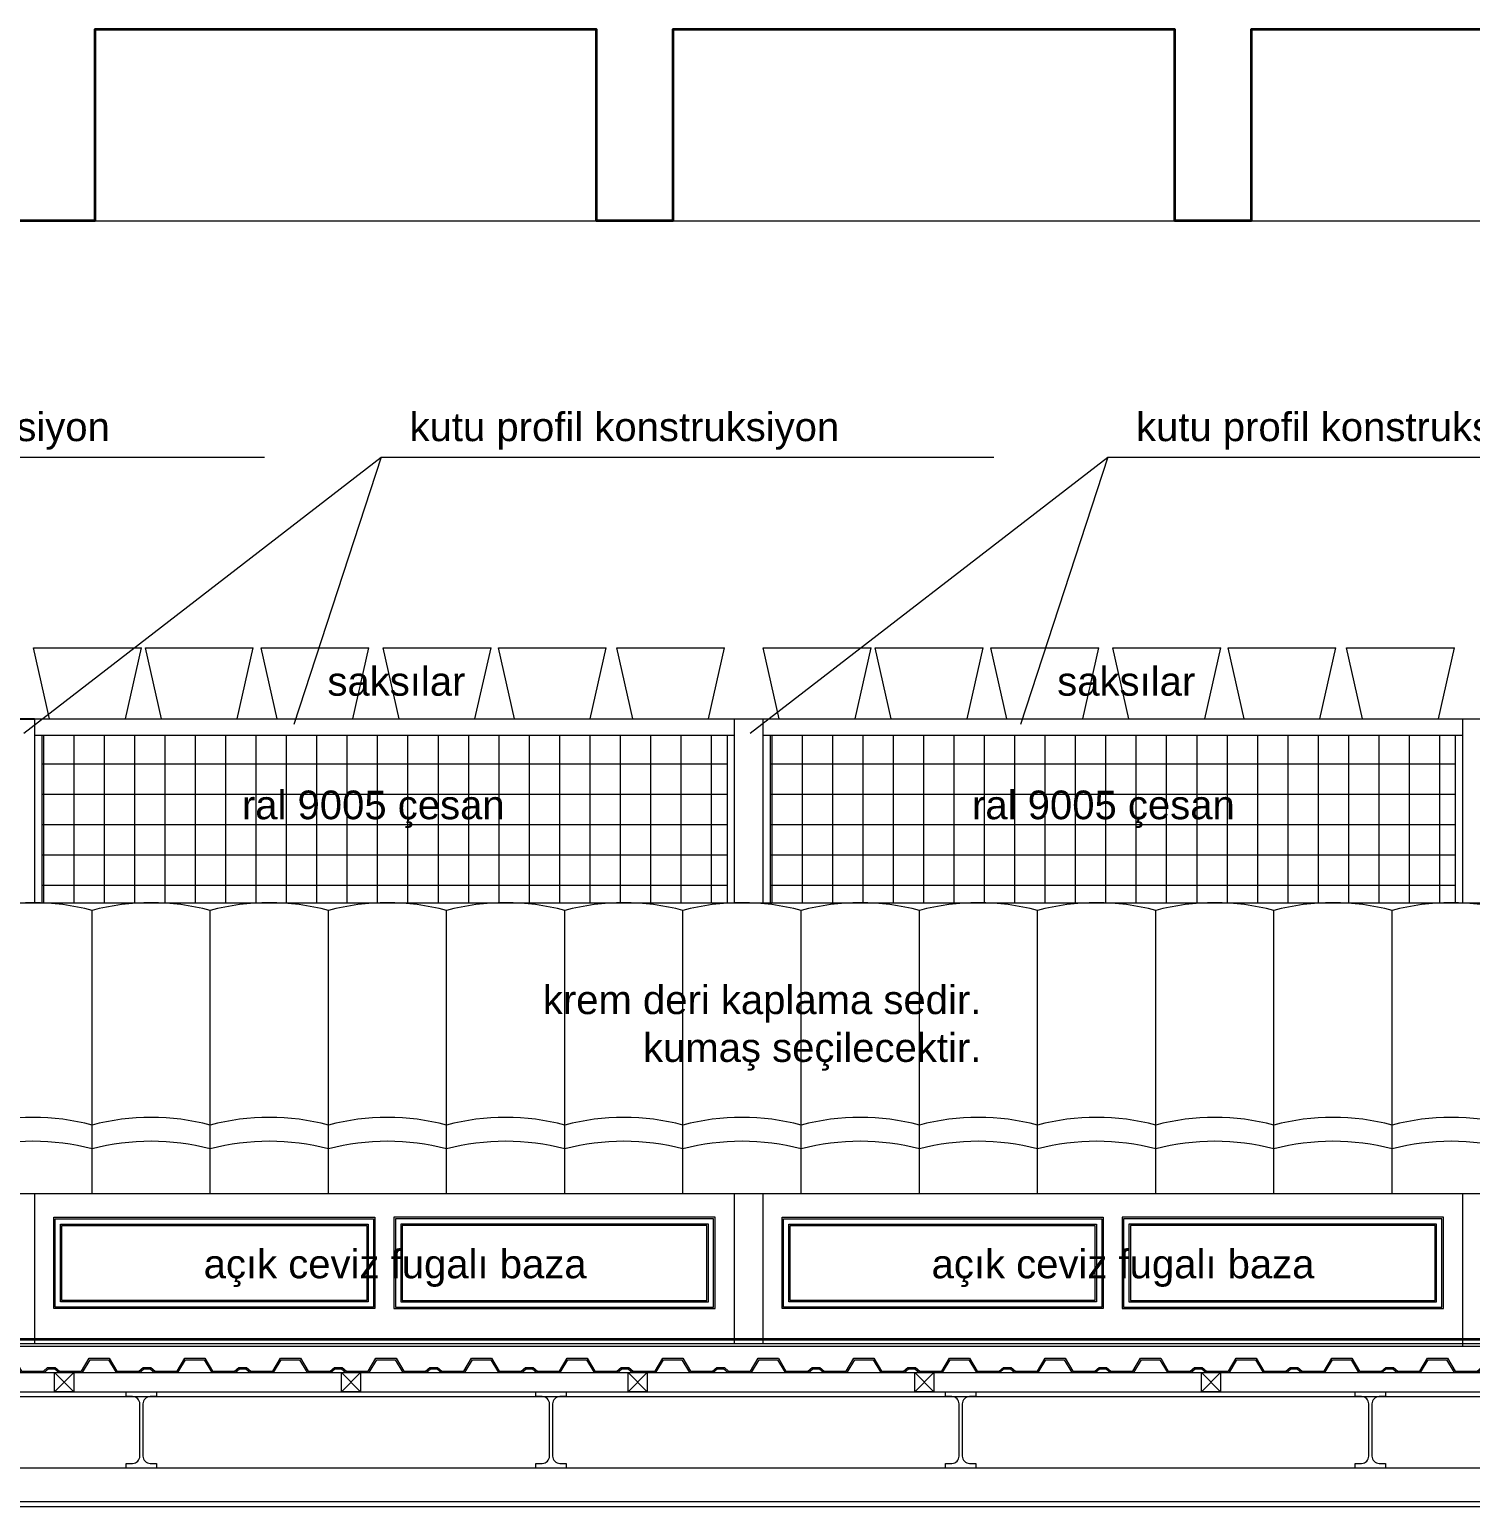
# Model space of a CAD drawing. Header units: millimetres. Extents: x 54215 to 67697, y 23496 to 56611.
# Drawn here: x 59241.8 to 59543.3, y 28525.7 to 28834.7 of the extents above; entities that cross this region are included whole.
import ezdxf

# ---------------------------------------------------------------- set-up
doc = ezdxf.new("R2010")
doc.units = ezdxf.units.MM
for name, color, linetype, lineweight in [('no3_duvar kaplama', 8, 'Continuous', 0), ('no3_duvar mevcut', 4, 'Continuous', 35), ('no3_döşeme kaplama', 8, 'Continuous', 0), ('no3_kutu profil gorunus', 8, 'Continuous', 0), ('no3_kutuprofil kesit', 74, 'Continuous', 18), ('no3_tefriş arka ince', 65, 'Continuous', 13), ('no3_yazı duvar', 152, 'Continuous', 0)]:
    doc.layers.add(name, color=color, linetype=linetype, lineweight=lineweight)
doc.layers.add('no3_tefriş ön ince', color=7, linetype='Continuous', lineweight=18, true_color=0x8c1aff)
doc.styles.get("Standard").update_dxf_attribs({"font": 'arial.ttf'})

msp = doc.modelspace()

# ---------------------------------------------------------------- hatches: boundary and pattern name
at = {"layer": 'no3_kutu profil gorunus'}
h = msp.add_hatch(dxfattribs=at)
h.set_pattern_fill('NET', color=256, scale=2)
h.set_pattern_definition([(0, (43757.146, 20241.9545), (0, 6.35), []), (90, (43757.146, 20241.9545), (-6.35, 4e-16), [])])
h.paths.add_polyline_path([(59091.988, 28687.114), (59091.988, 28652.024), (59235.375, 28652.024), (59235.375, 28687.114)])
h.paths.add_polyline_path([(59244.375, 28687.114), (59244.375, 28652.024), (59387.761, 28652.024), (59387.761, 28687.114)])
h.paths.add_polyline_path([(59396.761, 28687.114), (59396.761, 28652.024), (59540.147, 28652.024), (59540.147, 28687.114)])
h.paths.add_polyline_path([(59549.147, 28687.114), (59549.147, 28652.024), (59692.533, 28652.024), (59692.533, 28687.114)])
h.paths.add_polyline_path([(59701.533, 28687.114), (59701.533, 28652.024), (59800.793, 28652.024), (59800.793, 28687.114)])

# ---------------------------------------------------------------- linework, layer by layer
msp.add_line((59236.875, 28690.514), (59242.875, 28690.514))
at = {"layer": 'no3_duvar kaplama'}
for points in [[(59246.875, 28586.209), (59314.068, 28586.209), (59314.068, 28567.12), (59246.875, 28567.12)], [(59247.175, 28585.909), (59313.768, 28585.909), (59313.768, 28567.42), (59247.175, 28567.42)], [(59385.261, 28586.209), (59318.068, 28586.209), (59318.068, 28567.12), (59385.261, 28567.12)], [(59384.961, 28585.909), (59318.368, 28585.909), (59318.368, 28567.42), (59384.961, 28567.42)], [(59399.261, 28586.209), (59466.454, 28586.209), (59466.454, 28567.12), (59399.261, 28567.12)], [(59399.561, 28585.909), (59466.154, 28585.909), (59466.154, 28567.42), (59399.561, 28567.42)], [(59537.647, 28586.209), (59470.454, 28586.209), (59470.454, 28567.12), (59537.647, 28567.12)], [(59537.347, 28585.909), (59470.754, 28585.909), (59470.754, 28567.42), (59537.347, 28567.42)], [(59248.282, 28584.802), (59312.661, 28584.802), (59312.661, 28568.527), (59248.282, 28568.527)], [(59248.582, 28584.502), (59312.361, 28584.502), (59312.361, 28568.827), (59248.582, 28568.827)], [(59383.854, 28584.802), (59319.475, 28584.802), (59319.475, 28568.527), (59383.854, 28568.527)], [(59383.554, 28584.502), (59319.775, 28584.502), (59319.775, 28568.827), (59383.554, 28568.827)], [(59400.668, 28584.802), (59465.047, 28584.802), (59465.047, 28568.527), (59400.668, 28568.527)], [(59400.968, 28584.502), (59464.747, 28584.502), (59464.747, 28568.827), (59400.968, 28568.827)], [(59536.24, 28584.802), (59471.861, 28584.802), (59471.861, 28568.527), (59536.24, 28568.527)], [(59535.94, 28584.502), (59472.161, 28584.502), (59472.161, 28568.827), (59535.94, 28568.827)]]:
    msp.add_lwpolyline(points, close=True, dxfattribs=at)
at = {"layer": 'no3_duvar mevcut'}
msp.add_line((59084.104, 28560.715), (59808.404, 28560.715), dxfattribs=at)
msp.add_lwpolyline([(59731.438, 28794.715), (59723.438, 28794.715), (59723.438, 28834.715), (59618.438, 28834.715), (59618.438, 28794.715), (59602.438, 28794.715), (59602.438, 28834.715), (59497.438, 28834.715), (59497.438, 28794.715), (59481.438, 28794.715), (59481.438, 28834.715), (59376.438, 28834.715), (59376.438, 28794.715), (59360.438, 28794.715), (59360.438, 28834.715), (59255.438, 28834.715), (59255.438, 28794.715), (59239.438, 28794.715), (59239.438, 28834.715), (59134.438, 28834.715), (59134.438, 28794.715), (59126.438, 28794.715)], dxfattribs=at)
at = {"layer": 'no3_döşeme kaplama'}
for p, q in [((59808.404, 28560.715), (59084.104, 28560.715)), ((59808.404, 28559.715), (59084.104, 28559.715)), ((59808.404, 28559.215), (59084.104, 28559.215))]:
    msp.add_line(p, q, dxfattribs=at)
at = {"layer": 'no3_kutu profil gorunus'}
for p, q in [((59242.875, 28687.114), (59389.261, 28687.114)), ((59244.375, 28687.114), (59244.375, 28652.024)), ((59387.761, 28687.114), (59387.761, 28652.024)), ((59395.261, 28687.114), (59541.647, 28687.114)), ((59396.761, 28687.114), (59396.761, 28652.024)), ((59540.147, 28687.114), (59540.147, 28652.024)), ((59084.716, 28553.715), (59808.404, 28553.715)), ((59095.516, 28549.715), (59808.404, 28549.715)), ((59095.516, 28548.695), (59808.404, 28548.695)), ((59808.404, 28533.715), (59090.446, 28533.715)), ((59095.516, 28526.735), (59808.404, 28526.735)), ((59095.516, 28525.715), (59808.404, 28525.715))]:
    msp.add_line(p, q, dxfattribs=at)
at = {"layer": 'no3_kutuprofil kesit'}
for p, q in [((59084.488, 28690.514), (59808.293, 28690.514)), ((59242.875, 28690.514), (59242.875, 28652.024)), ((59389.261, 28690.514), (59389.261, 28652.024)), ((59395.261, 28690.514), (59395.261, 28652.024)), ((59541.647, 28690.514), (59541.647, 28652.024)), ((59084.488, 28652.024), (59802.293, 28652.024)), ((59242.875, 28591.208), (59242.875, 28559.715)), ((59389.261, 28591.208), (59389.261, 28559.715)), ((59395.261, 28591.208), (59395.261, 28559.715)), ((59541.647, 28591.208), (59541.647, 28559.215)), ((59247.051, 28553.715), (59251.051, 28549.715)), ((59251.051, 28553.715), (59247.051, 28549.715)), ((59307.051, 28553.715), (59311.051, 28549.715)), ((59311.051, 28553.715), (59307.051, 28549.715)), ((59367.051, 28553.715), (59371.051, 28549.715)), ((59371.051, 28553.715), (59367.051, 28549.715)), ((59427.051, 28553.715), (59431.051, 28549.715)), ((59431.051, 28553.715), (59427.051, 28549.715)), ((59487.051, 28553.715), (59491.051, 28549.715)), ((59491.051, 28553.715), (59487.051, 28549.715))]:
    msp.add_line(p, q, dxfattribs=at)
for points in [[(59236.397, 28556.715), (59238.497, 28556.715), (59240.097, 28554.015), (59244.697, 28554.015), (59245.597, 28554.815), (59247.197, 28554.815), (59248.097, 28554.015), (59252.697, 28554.015), (59254.297, 28556.715), (59256.397, 28556.715)], [(59236.397, 28556.415), (59238.326, 28556.415), (59239.926, 28553.715), (59244.811, 28553.715), (59245.711, 28554.515), (59247.083, 28554.515), (59247.983, 28553.715), (59252.868, 28553.715), (59254.468, 28556.415), (59256.397, 28556.415)], [(59256.397, 28556.715), (59258.497, 28556.715), (59260.097, 28554.015), (59264.697, 28554.015), (59265.597, 28554.815), (59267.197, 28554.815), (59268.097, 28554.015), (59272.697, 28554.015), (59274.297, 28556.715), (59276.397, 28556.715)], [(59256.397, 28556.415), (59258.326, 28556.415), (59259.926, 28553.715), (59264.811, 28553.715), (59265.711, 28554.515), (59267.083, 28554.515), (59267.983, 28553.715), (59272.868, 28553.715), (59274.468, 28556.415), (59276.397, 28556.415)], [(59276.397, 28556.715), (59278.497, 28556.715), (59280.097, 28554.015), (59284.697, 28554.015), (59285.597, 28554.815), (59287.197, 28554.815), (59288.097, 28554.015), (59292.697, 28554.015), (59294.297, 28556.715), (59296.397, 28556.715)], [(59276.397, 28556.415), (59278.326, 28556.415), (59279.926, 28553.715), (59284.811, 28553.715), (59285.711, 28554.515), (59287.083, 28554.515), (59287.983, 28553.715), (59292.868, 28553.715), (59294.468, 28556.415), (59296.397, 28556.415)], [(59296.397, 28556.715), (59298.497, 28556.715), (59300.097, 28554.015), (59304.697, 28554.015), (59305.597, 28554.815), (59307.197, 28554.815), (59308.097, 28554.015), (59312.697, 28554.015), (59314.297, 28556.715), (59316.397, 28556.715)], [(59296.397, 28556.415), (59298.326, 28556.415), (59299.926, 28553.715), (59304.811, 28553.715), (59305.711, 28554.515), (59307.083, 28554.515), (59307.983, 28553.715), (59312.868, 28553.715), (59314.468, 28556.415), (59316.397, 28556.415)], [(59316.397, 28556.715), (59318.497, 28556.715), (59320.097, 28554.015), (59324.697, 28554.015), (59325.597, 28554.815), (59327.197, 28554.815), (59328.097, 28554.015), (59332.697, 28554.015), (59334.297, 28556.715), (59336.397, 28556.715)], [(59316.397, 28556.415), (59318.326, 28556.415), (59319.926, 28553.715), (59324.811, 28553.715), (59325.711, 28554.515), (59327.083, 28554.515), (59327.983, 28553.715), (59332.868, 28553.715), (59334.468, 28556.415), (59336.397, 28556.415)], [(59336.397, 28556.715), (59338.497, 28556.715), (59340.097, 28554.015), (59344.697, 28554.015), (59345.597, 28554.815), (59347.197, 28554.815), (59348.097, 28554.015), (59352.697, 28554.015), (59354.297, 28556.715), (59356.397, 28556.715)], [(59336.397, 28556.415), (59338.326, 28556.415), (59339.926, 28553.715), (59344.811, 28553.715), (59345.711, 28554.515), (59347.083, 28554.515), (59347.983, 28553.715), (59352.868, 28553.715), (59354.468, 28556.415), (59356.397, 28556.415)], [(59356.397, 28556.715), (59358.497, 28556.715), (59360.097, 28554.015), (59364.697, 28554.015), (59365.597, 28554.815), (59367.197, 28554.815), (59368.097, 28554.015), (59372.697, 28554.015), (59374.297, 28556.715), (59376.397, 28556.715)], [(59356.397, 28556.415), (59358.326, 28556.415), (59359.926, 28553.715), (59364.811, 28553.715), (59365.711, 28554.515), (59367.083, 28554.515), (59367.983, 28553.715), (59372.868, 28553.715), (59374.468, 28556.415), (59376.397, 28556.415)], [(59376.397, 28556.715), (59378.497, 28556.715), (59380.097, 28554.015), (59384.697, 28554.015), (59385.597, 28554.815), (59387.197, 28554.815), (59388.097, 28554.015), (59392.697, 28554.015), (59394.297, 28556.715), (59396.397, 28556.715)], [(59376.397, 28556.415), (59378.326, 28556.415), (59379.926, 28553.715), (59384.811, 28553.715), (59385.711, 28554.515), (59387.083, 28554.515), (59387.983, 28553.715), (59392.868, 28553.715), (59394.468, 28556.415), (59396.397, 28556.415)], [(59396.397, 28556.715), (59398.497, 28556.715), (59400.097, 28554.015), (59404.697, 28554.015), (59405.597, 28554.815), (59407.197, 28554.815), (59408.097, 28554.015), (59412.697, 28554.015), (59414.297, 28556.715), (59416.397, 28556.715)], [(59396.397, 28556.415), (59398.326, 28556.415), (59399.926, 28553.715), (59404.811, 28553.715), (59405.711, 28554.515), (59407.083, 28554.515), (59407.983, 28553.715), (59412.868, 28553.715), (59414.468, 28556.415), (59416.397, 28556.415)], [(59416.397, 28556.715), (59418.497, 28556.715), (59420.097, 28554.015), (59424.697, 28554.015), (59425.597, 28554.815), (59427.197, 28554.815), (59428.097, 28554.015), (59432.697, 28554.015), (59434.297, 28556.715), (59436.397, 28556.715)], [(59416.397, 28556.415), (59418.326, 28556.415), (59419.926, 28553.715), (59424.811, 28553.715), (59425.711, 28554.515), (59427.083, 28554.515), (59427.983, 28553.715), (59432.868, 28553.715), (59434.468, 28556.415), (59436.397, 28556.415)], [(59436.397, 28556.715), (59438.497, 28556.715), (59440.097, 28554.015), (59444.697, 28554.015), (59445.597, 28554.815), (59447.197, 28554.815), (59448.097, 28554.015), (59452.697, 28554.015), (59454.297, 28556.715), (59456.397, 28556.715)], [(59436.397, 28556.415), (59438.326, 28556.415), (59439.926, 28553.715), (59444.811, 28553.715), (59445.711, 28554.515), (59447.083, 28554.515), (59447.983, 28553.715), (59452.868, 28553.715), (59454.468, 28556.415), (59456.397, 28556.415)], [(59456.397, 28556.715), (59458.497, 28556.715), (59460.097, 28554.015), (59464.697, 28554.015), (59465.597, 28554.815), (59467.197, 28554.815), (59468.097, 28554.015), (59472.697, 28554.015), (59474.297, 28556.715), (59476.397, 28556.715)], [(59456.397, 28556.415), (59458.326, 28556.415), (59459.926, 28553.715), (59464.811, 28553.715), (59465.711, 28554.515), (59467.083, 28554.515), (59467.983, 28553.715), (59472.868, 28553.715), (59474.468, 28556.415), (59476.397, 28556.415)], [(59476.397, 28556.715), (59478.497, 28556.715), (59480.097, 28554.015), (59484.697, 28554.015), (59485.597, 28554.815), (59487.197, 28554.815), (59488.097, 28554.015), (59492.697, 28554.015), (59494.297, 28556.715), (59496.397, 28556.715)], [(59476.397, 28556.415), (59478.326, 28556.415), (59479.926, 28553.715), (59484.811, 28553.715), (59485.711, 28554.515), (59487.083, 28554.515), (59487.983, 28553.715), (59492.868, 28553.715), (59494.468, 28556.415), (59496.397, 28556.415)], [(59496.397, 28556.715), (59498.497, 28556.715), (59500.097, 28554.015), (59504.697, 28554.015), (59505.597, 28554.815), (59507.197, 28554.815), (59508.097, 28554.015), (59512.697, 28554.015), (59514.297, 28556.715), (59516.397, 28556.715)], [(59496.397, 28556.415), (59498.326, 28556.415), (59499.926, 28553.715), (59504.811, 28553.715), (59505.711, 28554.515), (59507.083, 28554.515), (59507.983, 28553.715), (59512.868, 28553.715), (59514.468, 28556.415), (59516.397, 28556.415)], [(59516.397, 28556.715), (59518.497, 28556.715), (59520.097, 28554.015), (59524.697, 28554.015), (59525.597, 28554.815), (59527.197, 28554.815), (59528.097, 28554.015), (59532.697, 28554.015), (59534.297, 28556.715), (59536.397, 28556.715)], [(59516.397, 28556.415), (59518.326, 28556.415), (59519.926, 28553.715), (59524.811, 28553.715), (59525.711, 28554.515), (59527.083, 28554.515), (59527.983, 28553.715), (59532.868, 28553.715), (59534.468, 28556.415), (59536.397, 28556.415)], [(59536.397, 28556.715), (59538.497, 28556.715), (59540.097, 28554.015), (59544.697, 28554.015), (59545.597, 28554.815), (59547.197, 28554.815), (59548.097, 28554.015), (59552.697, 28554.015), (59554.297, 28556.715), (59556.397, 28556.715)], [(59536.397, 28556.415), (59538.326, 28556.415), (59539.926, 28553.715), (59544.811, 28553.715), (59545.711, 28554.515), (59547.083, 28554.515), (59547.983, 28553.715), (59552.868, 28553.715), (59554.468, 28556.415), (59556.397, 28556.415)]]:
    msp.add_lwpolyline(points, dxfattribs=at)
for points in [[(59251.051, 28553.715), (59251.051, 28549.715), (59247.051, 28549.715), (59247.051, 28553.715)], [(59311.051, 28553.715), (59311.051, 28549.715), (59307.051, 28549.715), (59307.051, 28553.715)], [(59371.051, 28553.715), (59371.051, 28549.715), (59367.051, 28549.715), (59367.051, 28553.715)], [(59431.051, 28553.715), (59431.051, 28549.715), (59427.051, 28549.715), (59427.051, 28553.715)], [(59491.051, 28553.715), (59491.051, 28549.715), (59487.051, 28549.715), (59487.051, 28553.715)]]:
    msp.add_lwpolyline(points, close=True, dxfattribs=at)
for points in [[(59264.881, 28536.235), (59264.881, 28547.195, 0.4142136), (59263.381, 28548.695), (59262.061, 28548.695), (59262.061, 28549.715), (59268.361, 28549.715), (59268.361, 28548.695), (59267.041, 28548.695, 0.4142136), (59265.541, 28547.195), (59265.541, 28536.235, 0.4142136), (59267.041, 28534.735), (59268.361, 28534.735), (59268.361, 28533.715), (59262.061, 28533.715), (59262.061, 28534.735), (59263.381, 28534.735, 0.4142136)], [(59350.604, 28536.235), (59350.604, 28547.195, 0.4142136), (59349.104, 28548.695), (59347.784, 28548.695), (59347.784, 28549.715), (59354.084, 28549.715), (59354.084, 28548.695), (59352.764, 28548.695, 0.4142136), (59351.264, 28547.195), (59351.264, 28536.235, 0.4142136), (59352.764, 28534.735), (59354.084, 28534.735), (59354.084, 28533.715), (59347.784, 28533.715), (59347.784, 28534.735), (59349.104, 28534.735, 0.4142136)], [(59436.326, 28536.235), (59436.326, 28547.195, 0.4142136), (59434.826, 28548.695), (59433.506, 28548.695), (59433.506, 28549.715), (59439.806, 28549.715), (59439.806, 28548.695), (59438.486, 28548.695, 0.4142136), (59436.986, 28547.195), (59436.986, 28536.235, 0.4142136), (59438.486, 28534.735), (59439.806, 28534.735), (59439.806, 28533.715), (59433.506, 28533.715), (59433.506, 28534.735), (59434.826, 28534.735, 0.4142136)], [(59522.049, 28536.235), (59522.049, 28547.195, 0.4142136), (59520.549, 28548.695), (59519.229, 28548.695), (59519.229, 28549.715), (59525.529, 28549.715), (59525.529, 28548.695), (59524.209, 28548.695, 0.4142136), (59522.709, 28547.195), (59522.709, 28536.235, 0.4142136), (59524.209, 28534.735), (59525.529, 28534.735), (59525.529, 28533.715), (59519.229, 28533.715), (59519.229, 28534.735), (59520.549, 28534.735, 0.4142136)]]:
    msp.add_lwpolyline(points, format="xyb", close=True, dxfattribs=at)
at = {"layer": 'no3_tefriş arka ince'}
for p, q in [((59255.438, 28794.715), (59360.438, 28794.715)), ((59376.438, 28794.715), (59481.438, 28794.715)), ((59497.438, 28794.715), (59602.438, 28794.715))]:
    msp.add_line(p, q, dxfattribs=at)
at = {"layer": 'no3_tefriş ön ince'}
for p, q in [((59245.993, 28690.514), (59242.642, 28705.377)), ((59242.642, 28705.377), (59265.205, 28705.377)), ((59261.853, 28690.514), (59265.205, 28705.377)), ((59269.418, 28690.514), (59266.066, 28705.377)), ((59266.066, 28705.377), (59288.629, 28705.377)), ((59285.278, 28690.514), (59288.629, 28705.377)), ((59293.613, 28690.514), (59290.261, 28705.377)), ((59290.261, 28705.377), (59312.824, 28705.377)), ((59309.473, 28690.514), (59312.824, 28705.377)), ((59319.158, 28690.514), (59315.806, 28705.377)), ((59315.806, 28705.377), (59338.369, 28705.377)), ((59335.018, 28690.514), (59338.369, 28705.377)), ((59343.257, 28690.514), (59339.905, 28705.377)), ((59339.905, 28705.377), (59362.468, 28705.377)), ((59359.117, 28690.514), (59362.468, 28705.377)), ((59368.051, 28690.514), (59364.7, 28705.377)), ((59364.7, 28705.377), (59387.263, 28705.377)), ((59383.911, 28690.514), (59387.263, 28705.377)), ((59398.702, 28690.514), (59395.35, 28705.377)), ((59395.35, 28705.377), (59417.913, 28705.377)), ((59414.561, 28690.514), (59417.913, 28705.377)), ((59422.126, 28690.514), (59418.775, 28705.377)), ((59418.775, 28705.377), (59441.337, 28705.377)), ((59437.986, 28690.514), (59441.337, 28705.377)), ((59446.321, 28690.514), (59442.97, 28705.377)), ((59442.97, 28705.377), (59465.533, 28705.377)), ((59462.181, 28690.514), (59465.533, 28705.377)), ((59471.866, 28690.514), (59468.515, 28705.377)), ((59468.515, 28705.377), (59491.078, 28705.377)), ((59487.726, 28690.514), (59491.078, 28705.377)), ((59495.965, 28690.514), (59492.614, 28705.377)), ((59492.614, 28705.377), (59515.177, 28705.377)), ((59511.825, 28690.514), (59515.177, 28705.377)), ((59520.76, 28690.514), (59517.408, 28705.377)), ((59517.408, 28705.377), (59539.971, 28705.377)), ((59536.62, 28690.514), (59539.971, 28705.377)), ((59254.886, 28605.515), (59254.886, 28650.42)), ((59279.616, 28605.515), (59279.616, 28650.42)), ((59304.347, 28605.515), (59304.347, 28650.42)), ((59329.077, 28605.515), (59329.077, 28650.42)), ((59353.807, 28605.515), (59353.807, 28650.42)), ((59378.538, 28605.515), (59378.538, 28650.42)), ((59403.268, 28605.515), (59403.268, 28650.42)), ((59427.999, 28605.515), (59427.999, 28650.42)), ((59452.729, 28605.515), (59452.729, 28650.42)), ((59477.459, 28605.515), (59477.459, 28650.42)), ((59502.19, 28605.515), (59502.19, 28650.42)), ((59526.92, 28605.515), (59526.92, 28650.42)), ((59254.886, 28591.208), (59254.886, 28605.515)), ((59279.616, 28591.208), (59279.616, 28605.515)), ((59304.347, 28591.208), (59304.347, 28605.515)), ((59329.077, 28591.208), (59329.077, 28605.515)), ((59353.807, 28591.208), (59353.807, 28605.515)), ((59378.538, 28591.208), (59378.538, 28605.515)), ((59403.268, 28591.208), (59403.268, 28605.515)), ((59427.999, 28591.208), (59427.999, 28605.515)), ((59452.729, 28591.208), (59452.729, 28605.515)), ((59477.459, 28591.208), (59477.459, 28605.515)), ((59502.19, 28591.208), (59502.19, 28605.515)), ((59526.92, 28591.208), (59526.92, 28605.515)), ((59106.503, 28591.208), (59700.033, 28591.208))]:
    msp.add_line(p, q, dxfattribs=at)
for centre in [(59242.521, 28603.557), (59267.251, 28603.557), (59291.981, 28603.557), (59316.712, 28603.557), (59341.442, 28603.557), (59366.173, 28603.557), (59390.903, 28603.557), (59415.633, 28603.557), (59440.364, 28603.557), (59465.094, 28603.557), (59489.825, 28603.557), (59514.555, 28603.557), (59539.286, 28603.557), (59242.521, 28558.651), (59267.251, 28558.651), (59291.981, 28558.651), (59316.712, 28558.651), (59341.442, 28558.651), (59366.173, 28558.651), (59390.903, 28558.651), (59415.633, 28558.651), (59440.364, 28558.651), (59465.094, 28558.651), (59489.825, 28558.651), (59514.555, 28558.651), (59539.286, 28558.651), (59242.521, 28553.651), (59267.251, 28553.651), (59291.981, 28553.651), (59316.712, 28553.651), (59341.442, 28553.651), (59366.173, 28553.651), (59390.903, 28553.651), (59415.633, 28553.651), (59440.364, 28553.651), (59465.094, 28553.651), (59489.825, 28553.651), (59514.555, 28553.651), (59539.286, 28553.651)]:
    msp.add_arc(centre, 48.467, 75.219, 104.781, dxfattribs=at)
at = {"layer": 'no3_yazı duvar'}
for points in [[(59087.966, 28687.477), (59162.794, 28745.264), (59290.973, 28745.264)], [(59240.588, 28687.477), (59315.416, 28745.264), (59443.595, 28745.264)], [(59315.416, 28745.264), (59297.135, 28689.286)], [(59392.592, 28687.477), (59467.42, 28745.264), (59595.598, 28745.264)], [(59467.42, 28745.264), (59449.138, 28689.286)]]:
    msp.add_lwpolyline(points, dxfattribs=at)

# ---------------------------------------------------------------- texts
at = {"layer": 'no3_yazı duvar', "char_height": 6, "width": 108.02303, "attachment_point": 3}
for s, insert in [('kutu profil konstruksiyon', (59258.609, 28754.604)), ('kutu profil konstruksiyon', (59411.231, 28754.604)), ('kutu profil konstruksiyon', (59563.235, 28754.604)), ('saksılar', (59333.018, 28701.345)), ('saksılar', (59485.727, 28701.345)), ('ral 9005 çesan', (59341.223, 28675.496)), ('ral 9005 çesan', (59494.008, 28675.496)), ('krem deri kaplama sedir.\\Pkumaş seçilecektir.', (59440.972, 28634.728)), ('açık ceviz fugalı baza', (59358.374, 28579.456)), ('açık ceviz fugalı baza', (59510.683, 28579.456))]:
    msp.add_mtext(s, dxfattribs=dict(at, insert=insert))

doc.saveas('drawing.dxf')
